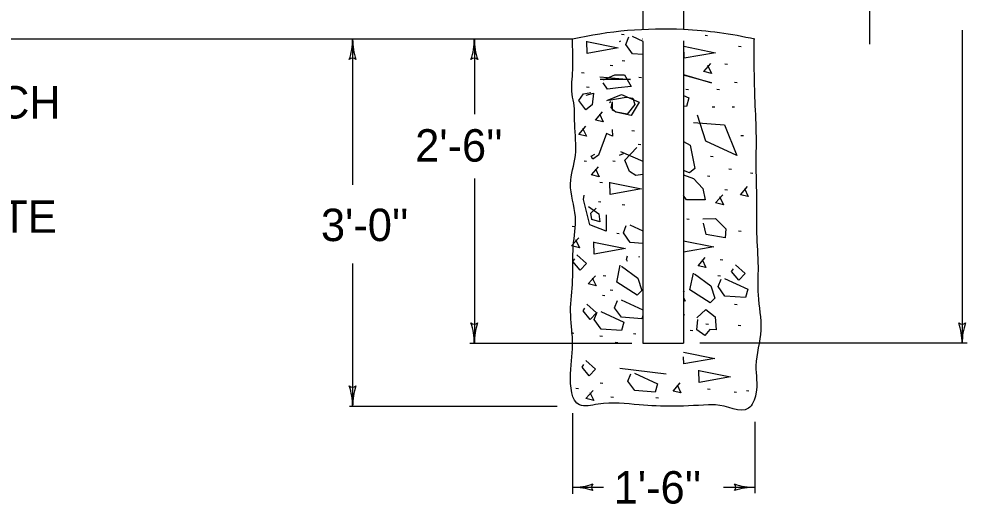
# Model space of a CAD drawing. Extents: x 997.6 to 1036.8, y 998.9 to 1022.9.
# Drawn here: x 1020.63 to 1026.48, y 1014.01 to 1017 of the extents above; entities that cross this region are included whole.
import ezdxf

# ---------------------------------------------------------------- set-up
doc = ezdxf.new("R2010")
doc.units = 0
doc.layers.add('Level 1', color=7, linetype='Continuous')

msp = doc.modelspace()

# ---------------------------------------------------------------- linework, layer by layer
at = {"layer": 'Level 1'}
for p, q in [((1025.8744, 1018.4687), (1025.8744, 1016.8463)), ((1024.4776, 1017.1883), (1024.4776, 1016.9351)), ((1024.7276, 1017.1883), (1024.7276, 1016.9353)), ((1026.4464, 1016.9318), (1026.4464, 1015.0008)), ((1024.0436, 1016.8758), (1016.9799, 1016.8758)), ((1022.6864, 1016.8758), (1022.6864, 1015.9772)), ((1023.4372, 1016.8758), (1023.4372, 1016.4143)), ((1024.4776, 1016.8758), (1024.4752, 1016.8758)), ((1024.4776, 1016.8614), (1024.4776, 1015.0008)), ((1024.7276, 1016.8662), (1024.7276, 1015.0008)), ((1023.4372, 1016.0168), (1023.4372, 1015.0008)), ((1022.6864, 1015.4932), (1022.6864, 1014.612)), ((1023.4093, 1015.0008), (1024.409, 1015.0008)), ((1024.4776, 1015.0008), (1024.7276, 1015.0008)), ((1026.4768, 1015.0008), (1024.8273, 1015.0008)), ((1022.6666, 1014.612), (1023.9483, 1014.612)), ((1024.0423, 1014.5688), (1024.0423, 1014.0728)), ((1025.1673, 1014.5168), (1025.1673, 1014.0758)), ((1024.0423, 1014.112), (1024.2346, 1014.112)), ((1024.975, 1014.112), (1025.1673, 1014.112))]:
    msp.add_line(p, q, dxfattribs=at)
for points in [[(1024.3448, 1016.9064), (1024.3608, 1016.9044)], [(1024.4776, 1016.7809), (1024.4136, 1016.786), (1024.3716, 1016.844), (1024.3896, 1016.89)], [(1024.4116, 1016.894), (1024.4776, 1016.8633)], [(1024.8603, 1016.9015), (1024.8763, 1016.8995)], [(1024.1312, 1016.8617), (1024.3252, 1016.8217), (1024.1332, 1016.7877), (1024.1312, 1016.8637)], [(1024.3335, 1016.8612), (1024.3415, 1016.8652)], [(1024.73, 1016.8323), (1024.924, 1016.7923), (1024.732, 1016.7583), (1024.73, 1016.8343)], [(1025.0663, 1016.8328), (1025.0823, 1016.8308)], [(1024.2761, 1016.715), (1024.2921, 1016.713)], [(1024.3498, 1016.7444), (1024.3658, 1016.7424)], [(1024.8762, 1016.7148), (1024.9002, 1016.6648), (1024.8522, 1016.6768), (1024.8962, 1016.7268)], [(1024.9829, 1016.7248), (1024.9989, 1016.7228)], [(1024.0993, 1016.6708), (1024.1153, 1016.6688)], [(1024.2335, 1016.6251), (1024.3035, 1016.6571), (1024.3635, 1016.6571), (1024.4055, 1016.5851), (1024.3255, 1016.5751), (1024.2595, 1016.5671), (1024.2315, 1016.6071)], [(1024.7276, 1016.6583), (1024.8997, 1016.6071), (1024.7276, 1016.6546)], [(1024.2115, 1016.6431), (1024.4015, 1016.6271), (1024.2135, 1016.6271)], [(1024.4528, 1016.6413), (1024.4688, 1016.6393)], [(1025.0418, 1016.6118), (1025.0578, 1016.6098)], [(1024.1275, 1016.5311), (1024.1715, 1016.5431), (1024.1635, 1016.471), (1024.1255, 1016.441), (1024.0815, 1016.497), (1024.1115, 1016.5391), (1024.1555, 1016.5471)], [(1024.1288, 1016.5824), (1024.1448, 1016.5804)], [(1024.2555, 1016.497), (1024.3455, 1016.5351), (1024.4535, 1016.487), (1024.4055, 1016.405), (1024.3095, 1016.425), (1024.2815, 1016.453), (1024.2895, 1016.489)], [(1024.7276, 1016.5288), (1024.7598, 1016.5138), (1024.7458, 1016.4618), (1024.7276, 1016.4633)], [(1024.7424, 1016.5678), (1024.7584, 1016.5658)], [(1024.9338, 1016.5678), (1024.9498, 1016.5658)], [(1024.2675, 1016.499), (1024.3735, 1016.5191), (1024.4155, 1016.5131), (1024.4275, 1016.473), (1024.3795, 1016.413), (1024.3135, 1016.425), (1024.2895, 1016.439), (1024.2895, 1016.489)], [(1024.2795, 1016.489), (1024.2715, 1016.483)], [(1024.2086, 1016.4154), (1024.2326, 1016.3654), (1024.1845, 1016.3774), (1024.2286, 1016.4274)], [(1024.9043, 1016.4598), (1024.9204, 1016.4578)], [(1025.0271, 1016.4598), (1025.0431, 1016.4578)], [(1024.7897, 1016.363), (1024.9797, 1016.347), (1025.0557, 1016.159), (1024.8657, 1016.247), (1024.8137, 1016.407)], [(1024.1055, 1016.327), (1024.1295, 1016.277), (1024.0815, 1016.289), (1024.1255, 1016.339)], [(1024.2875, 1016.319), (1024.2895, 1016.277), (1024.2535, 1016.295), (1024.2035, 1016.161), (1024.1675, 1016.135), (1024.1575, 1016.155), (1024.1815, 1016.167)], [(1024.4086, 1016.3125), (1024.4246, 1016.3105)], [(1024.7276, 1016.245), (1024.7696, 1016.223), (1024.7977, 1016.079), (1024.7656, 1016.051), (1024.7276, 1016.0655)], [(1025.0811, 1016.283), (1025.0971, 1016.281)], [(1024.3395, 1016.183), (1024.4776, 1016.1238)], [(1024.4776, 1016.0417), (1024.4335, 1016.035), (1024.3935, 1016.059), (1024.3655, 1016.129), (1024.4395, 1016.207)], [(1024.4478, 1016.229), (1024.4639, 1016.227)], [(1024.1141, 1016.1259), (1024.1301, 1016.1239)], [(1024.2908, 1016.1259), (1024.3068, 1016.1239)], [(1024.3555, 1016.169), (1024.3315, 1016.159)], [(1024.8945, 1016.1553), (1024.9106, 1016.1533)], [(1024.184, 1016.0767), (1024.208, 1016.0267), (1024.16, 1016.0387), (1024.204, 1016.0887)], [(1025.0075, 1016.0768), (1025.0235, 1016.0748)], [(1024.7276, 1016.0386), (1024.7897, 1016.017), (1024.8477, 1015.955), (1024.8617, 1015.8849), (1024.7456, 1015.8849), (1024.7276, 1015.9109)], [(1024.8749, 1016.0327), (1024.8909, 1016.0307)], [(1025.14, 1016.0523), (1025.156, 1016.0503)], [(1024.2123, 1015.9934), (1024.2283, 1015.9914)], [(1024.2735, 1015.9928), (1024.4675, 1015.9528), (1024.2755, 1015.9188), (1024.2735, 1015.9948)], [(1024.9829, 1015.9493), (1024.9989, 1015.9473)], [(1025.1033, 1015.9548), (1025.1273, 1015.9048), (1025.0793, 1015.9168), (1025.1233, 1015.9668)], [(1024.2495, 1015.7929), (1024.2495, 1015.6929), (1024.1495, 1015.7309), (1024.1115, 1015.8869), (1024.1155, 1015.913)], [(1024.9498, 1015.9049), (1024.9738, 1015.8549), (1024.9258, 1015.8669), (1024.9698, 1015.9169)], [(1024.1415, 1015.8449), (1024.2055, 1015.7989), (1024.2115, 1015.7489), (1024.1615, 1015.7649), (1024.1555, 1015.8029), (1024.1895, 1015.8329)], [(1024.2024, 1015.8756), (1024.2185, 1015.8736)], [(1024.3498, 1015.856), (1024.3658, 1015.854)], [(1024.7473, 1015.7676), (1024.7633, 1015.7656)], [(1024.8477, 1015.7689), (1024.9257, 1015.7709), (1024.9897, 1015.7069), (1024.9837, 1015.6509), (1024.8677, 1015.6709), (1024.8517, 1015.7409)], [(1024.0405, 1015.7234), (1024.0565, 1015.7214)], [(1024.4776, 1015.6163), (1024.3988, 1015.6227), (1024.3568, 1015.6807), (1024.3748, 1015.7268)], [(1024.3968, 1015.7308), (1024.4776, 1015.6931)], [(1024.0613, 1015.6398), (1024.0853, 1015.5898), (1024.0373, 1015.6018), (1024.0813, 1015.6518)], [(1024.3153, 1015.6793), (1024.3313, 1015.6773)], [(1024.7276, 1015.6627), (1024.729, 1015.6625)], [(1025.0663, 1015.694), (1025.0823, 1015.692)], [(1024.1753, 1015.6248), (1024.3693, 1015.5847), (1024.1773, 1015.5507), (1024.1753, 1015.6268)], [(1024.7276, 1015.6329), (1024.9143, 1015.5945), (1024.7276, 1015.5614)], [(1024.0695, 1015.5468), (1024.1295, 1015.4928), (1024.0895, 1015.4508), (1024.0455, 1015.5048), (1024.0575, 1015.5208)], [(1024.3828, 1015.5043), (1024.3753, 1015.5175), (1024.3829, 1015.5403)], [(1024.4508, 1015.5351), (1024.4566, 1015.534)], [(1024.3455, 1015.4754), (1024.4455, 1015.4014), (1024.4695, 1015.3253), (1024.4415, 1015.2973), (1024.3155, 1015.3774), (1024.3375, 1015.4814)], [(1024.7276, 1015.5056), (1024.729, 1015.5054)], [(1024.8418, 1015.5171), (1024.8658, 1015.4671), (1024.8178, 1015.4791), (1024.8618, 1015.5291)], [(1024.9535, 1015.5173), (1024.9695, 1015.5153)], [(1025.0479, 1015.4847), (1025.1079, 1015.4307), (1025.0679, 1015.3887), (1025.0239, 1015.4427), (1025.0359, 1015.4587)], [(1024.1644, 1015.4043), (1024.1884, 1015.3543), (1024.1404, 1015.3663), (1024.1844, 1015.4163)], [(1024.2319, 1015.4191), (1024.2479, 1015.4171)], [(1024.7963, 1015.4278), (1024.8963, 1015.3538), (1024.9203, 1015.2777), (1024.8923, 1015.2497), (1024.7663, 1015.3298), (1024.7883, 1015.4338)], [(1024.9388, 1015.4191), (1024.9548, 1015.4171)], [(1024.9814, 1015.3999), (1025.1235, 1015.3339), (1025.1095, 1015.2819), (1024.9834, 1015.2919), (1024.9414, 1015.3499), (1024.9594, 1015.3959)], [(1024.2761, 1015.3308), (1024.2921, 1015.3288)], [(1024.7276, 1015.3155), (1024.7342, 1015.323)], [(1024.1317, 1015.2421), (1024.1917, 1015.1881), (1024.1517, 1015.1461), (1024.1077, 1015.2001), (1024.1197, 1015.2161)], [(1024.227, 1015.2963), (1024.243, 1015.2943)], [(1024.4776, 1015.176), (1024.4709, 1015.1513), (1024.3448, 1015.1613), (1024.3028, 1015.2193), (1024.3208, 1015.2653)], [(1024.3428, 1015.2693), (1024.4776, 1015.2066)], [(1024.7276, 1015.283), (1024.7382, 1015.261), (1024.7276, 1015.2636)], [(1025.0418, 1015.2423), (1025.0578, 1015.2403)], [(1024.2173, 1015.1963), (1024.3594, 1015.1303), (1024.3454, 1015.0783), (1024.2193, 1015.0883), (1024.1773, 1015.1463), (1024.1953, 1015.1923)], [(1024.81, 1015.1565), (1024.866, 1015.2085), (1024.922, 1015.1645), (1024.93, 1015.0825), (1024.89, 1015.0845), (1024.86, 1015.0485), (1024.81, 1015.0825), (1024.816, 1015.1465)], [(1024.7276, 1015.1773), (1024.7338, 1015.1765)], [(1024.0355, 1015.0657), (1024.0515, 1015.0637)], [(1024.7683, 1015.082), (1024.7843, 1015.08)], [(1024.8651, 1015.1197), (1024.8811, 1015.1177)], [(1025.0643, 1015.1121), (1025.0803, 1015.1101)], [(1024.2123, 1015.046), (1024.2283, 1015.044)], [(1024.3055, 1015.0068), (1024.3215, 1015.0048)], [(1024.4184, 1015.0608), (1024.4344, 1015.0588)], [(1024.831, 1014.9983), (1024.8314, 1014.9983)], [(1024.1255, 1014.8951), (1024.1855, 1014.8411), (1024.1455, 1014.7991), (1024.1015, 1014.8531), (1024.1135, 1014.8691)], [(1024.7276, 1014.9466), (1024.9208, 1014.9068), (1024.7288, 1014.8728), (1024.7276, 1014.9171)], [(1024.3345, 1014.8475), (1024.6213, 1014.8117)], [(1024.823, 1014.8326), (1025.017, 1014.7925), (1024.825, 1014.7585), (1024.823, 1014.8346)], [(1024.4245, 1014.8164), (1024.5665, 1014.7504), (1024.5525, 1014.6984), (1024.4265, 1014.7084), (1024.3845, 1014.7664), (1024.4025, 1014.8124)], [(1024.0635, 1014.7233), (1024.0795, 1014.7213)], [(1024.214, 1014.7573), (1024.23, 1014.7553)], [(1024.6875, 1014.7439), (1024.7115, 1014.6939), (1024.6635, 1014.7059), (1024.7075, 1014.7559)], [(1024.8761, 1014.7196), (1024.8921, 1014.7176)], [(1024.1495, 1014.6975), (1024.1735, 1014.6475), (1024.1255, 1014.6595), (1024.1695, 1014.7095)], [(1024.2792, 1014.6707), (1024.2952, 1014.6687)], [(1024.5576, 1014.6669), (1024.5736, 1014.6649)], [(1025.0392, 1014.7008), (1025.0552, 1014.6988)], [(1025.1156, 1014.7099), (1025.1316, 1014.7079)]]:
    msp.add_lwpolyline(points, dxfattribs=at)
for centre, radius, start, end in [((1024.6047, 1014.3758), 2.5625, 87.25062, 102.68038), ((1024.6047, 1014.3758), 2.5625, 77.31962, 87.24716), ((1022.2955, 1016.8758), 0.3909, 341.34716, 359.99389), ((1023.0774, 1016.8758), 0.3909, 180, 198.66878), ((1023.0774, 1016.8758), 0.3909, 179.98778, 180), ((1023.0462, 1016.8758), 0.3909, 341.34716, 359.99389), ((1023.8281, 1016.8758), 0.3909, 180, 198.66878), ((1023.8281, 1016.8758), 0.3909, 179.98778, 180), ((1022.6864, 1016.7271), 0.0313, 48.7746, 130.89129), ((1023.4371, 1016.7271), 0.0313, 48.7746, 130.89129), ((1023.4372, 1015.1494), 0.0313, 228.7746, 310.89129), ((1023.0462, 1015.0008), 0.3909, 0, 18.66878), ((1023.8281, 1015.0008), 0.3909, 161.34716, 179.99389), ((1026.4465, 1015.1494), 0.0313, 228.7746, 310.89129), ((1026.0555, 1015.0008), 0.3909, 0, 18.66878), ((1026.8374, 1015.0008), 0.3909, 161.34716, 179.99389), ((1023.0462, 1015.0008), 0.3909, 359.98778, 0), ((1026.0555, 1015.0008), 0.3909, 359.98778, 0), ((1022.6865, 1014.7607), 0.0313, 228.7746, 310.89129), ((1022.2955, 1014.612), 0.3909, 0, 18.66878), ((1023.0774, 1014.612), 0.3909, 161.34716, 179.99389), ((1022.2955, 1014.612), 0.3909, 359.98778, 0), ((1024.0423, 1014.5029), 0.3909, 270, 288.66878), ((1024.1909, 1014.112), 0.0313, 138.7746, 220.89129), ((1025.0186, 1014.112), 0.0313, 318.7746, 40.89129), ((1025.1673, 1014.5029), 0.3909, 251.34716, 269.99389), ((1024.0423, 1014.5029), 0.3909, 269.98778, 270), ((1024.0423, 1013.7211), 0.3909, 71.34716, 89.99389), ((1025.1673, 1013.7211), 0.3909, 90, 108.66878), ((1025.1673, 1013.7211), 0.3909, 89.98778, 90)]:
    msp.add_arc(centre, radius, start, end, dxfattribs=at)
msp.add_spline([(1025.162, 1016.8741), (1025.162, 1016.8487), (1025.162, 1016.7088), (1025.1663, 1016.5183), (1025.1746, 1016.3022), (1025.1746, 1016.0565), (1025.1788, 1015.8701), (1025.1788, 1015.6795), (1025.1873, 1015.4719), (1025.1873, 1015.2983), (1025.2043, 1015.0822), (1025.1746, 1014.8619), (1025.1746, 1014.6883), (1025.128, 1014.5993), (1024.9248, 1014.6205), (1024.912, 1014.6205), (1024.6663, 1014.612), (1024.4545, 1014.6205), (1024.2003, 1014.6247), (1024.086, 1014.6205), (1024.0308, 1014.8111), (1024.0436, 1015.0144), (1024.0308, 1015.1966), (1024.0436, 1015.3872), (1024.0478, 1015.599), (1024.0605, 1015.7812), (1024.0308, 1015.9845), (1024.0605, 1016.1582), (1024.0563, 1016.353), (1024.0478, 1016.5013), (1024.0436, 1016.5183), (1024.0436, 1016.6665), (1024.0436, 1016.8318), (1024.0436, 1016.8741), (1024.0436, 1016.8758)], degree=3, dxfattribs=at)

# ---------------------------------------------------------------- texts
for s, p in [('LOCKING DEVICE CATCH', (1017.616, 1016.3868)), ("2'-6''", (1023.0723, 1016.1208)), ("CLASS ''B'' CONCRETE", (1017.9518, 1015.6821)), ("3'-0''", (1022.491, 1015.6307)), ("1'-6''", (1024.297, 1014.0118))]:
    msp.add_text(s, height=0.2, dxfattribs=at).set_placement(p)

doc.saveas('drawing.dxf')
